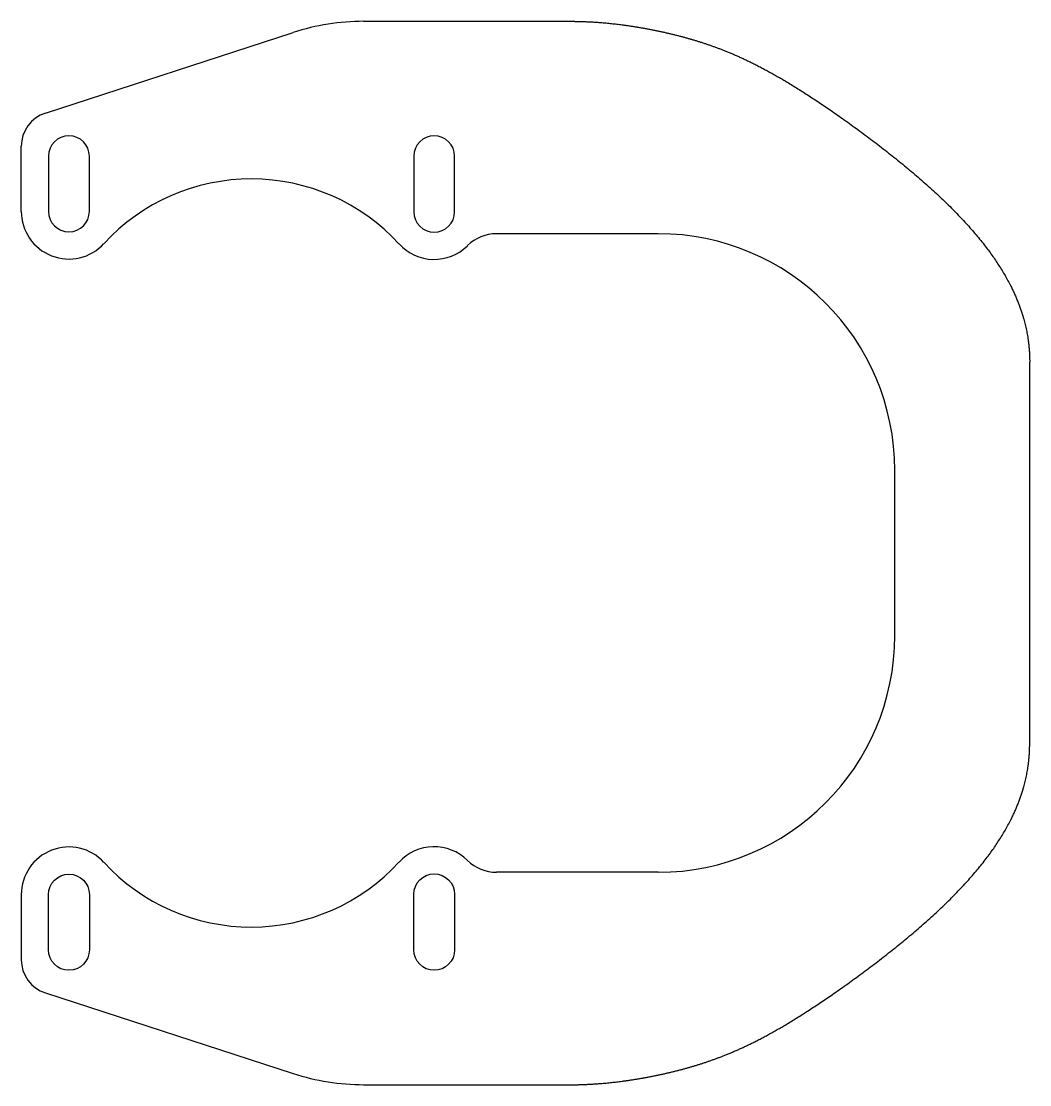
# Model space of a CAD drawing. Header units: millimetres. Extents: x -63 to 64, y -61 to 73.
import ezdxf

# ---------------------------------------------------------------- set-up
doc = ezdxf.new("R2010")
doc.units = ezdxf.units.MM
doc.layers.get('0').update_dxf_attribs({"linetype": 'CONTINUOUS'})

msp = doc.modelspace()

# ---------------------------------------------------------------- linework, layer by layer
for p, q in [((-20.01, 72.75), (5.99, 72.75)), ((-60.08, 61.19), (-28.88, 71.35)), ((-63.13, 48.8), (-63.13, 57)), ((17.09, 45.98), (-3.26, 45.98)), ((63.87, -18.3), (63.87, 29.81)), ((46.87, -4.68), (46.87, 16.19)), ((17.09, -34.47), (-3.26, -34.47)), ((-63.13, -37.29), (-63.13, -45.49)), ((-60.08, -49.68), (-28.88, -59.84)), ((-20.01, -61.25), (5.99, -61.25))]:
    msp.add_line(p, q)
for points in [[(-59.7, 55.75), (-59.7, 48.8, 1), (-54.55, 48.8), (-54.55, 55.75, 1)], [(-8.55, 48.75), (-8.55, 55.75, 1), (-13.7, 55.75), (-13.7, 48.75, 1)], [(-59.7, -44.25), (-59.7, -37.29, -1), (-54.55, -37.29), (-54.55, -44.25, -1)], [(-8.55, -37.25), (-8.55, -44.25, -1), (-13.7, -44.25), (-13.7, -37.25, -1)]]:
    msp.add_lwpolyline(points, format="xyb", close=True)
for centre, radius, start, end in [((-20.01, 44.1), 28.65, 90, 108.0251), ((-58.72, 57), 4.41, 108.0251, 180), ((-34.15, 27.69), 25.2, 42.457, 137.4276), ((-57.13, 48.8), 6, 180, 317.4276), ((-3.26, 40.77), 5.21, 90, 134.5675), ((17.09, 16.19), 29.79, 0, 90), ((-11.13, 48.75), 6, 222.457, 314.5675), ((17.09, -4.68), 29.79, -90, 0), ((-57.13, -37.29), 6, 42.5724, 180), ((-11.13, -37.25), 6, 45.4325, 137.543), ((-34.15, -16.18), 25.2, 222.5724, 317.543), ((-3.26, -29.26), 5.21, 225.4325, 270), ((-58.72, -45.49), 4.41, 180, 251.9749), ((-20.01, -32.59), 28.65, 251.9749, 270)]:
    msp.add_arc(centre, radius, start, end)
for points in [[(5.99, 72.75), (6.79, 72.75), (8.4, 72.72), (10.87, 72.56), (14.23, 72.14), (18.4, 71.32), (22.41, 70.23), (26.22, 68.84), (30.03, 67.04), (34.13, 64.68), (38.76, 61.64), (43.98, 57.89), (49.49, 53.55), (54.52, 48.96), (58.68, 44.26), (61.73, 39.52), (63.2, 35.68), (63.75, 32.76), (63.87, 30.79), (63.87, 29.81)], [(5.99, -61.25), (6.79, -61.25), (8.4, -61.21), (10.87, -61.05), (14.23, -60.63), (18.4, -59.81), (22.41, -58.72), (26.22, -57.33), (30.03, -55.53), (34.13, -53.17), (38.76, -50.13), (43.98, -46.38), (49.49, -42.04), (54.52, -37.45), (58.68, -32.75), (61.73, -28.01), (63.2, -24.17), (63.75, -21.25), (63.87, -19.28), (63.87, -18.3)]]:
    msp.add_open_spline(points, degree=5)

doc.saveas('drawing.dxf')
